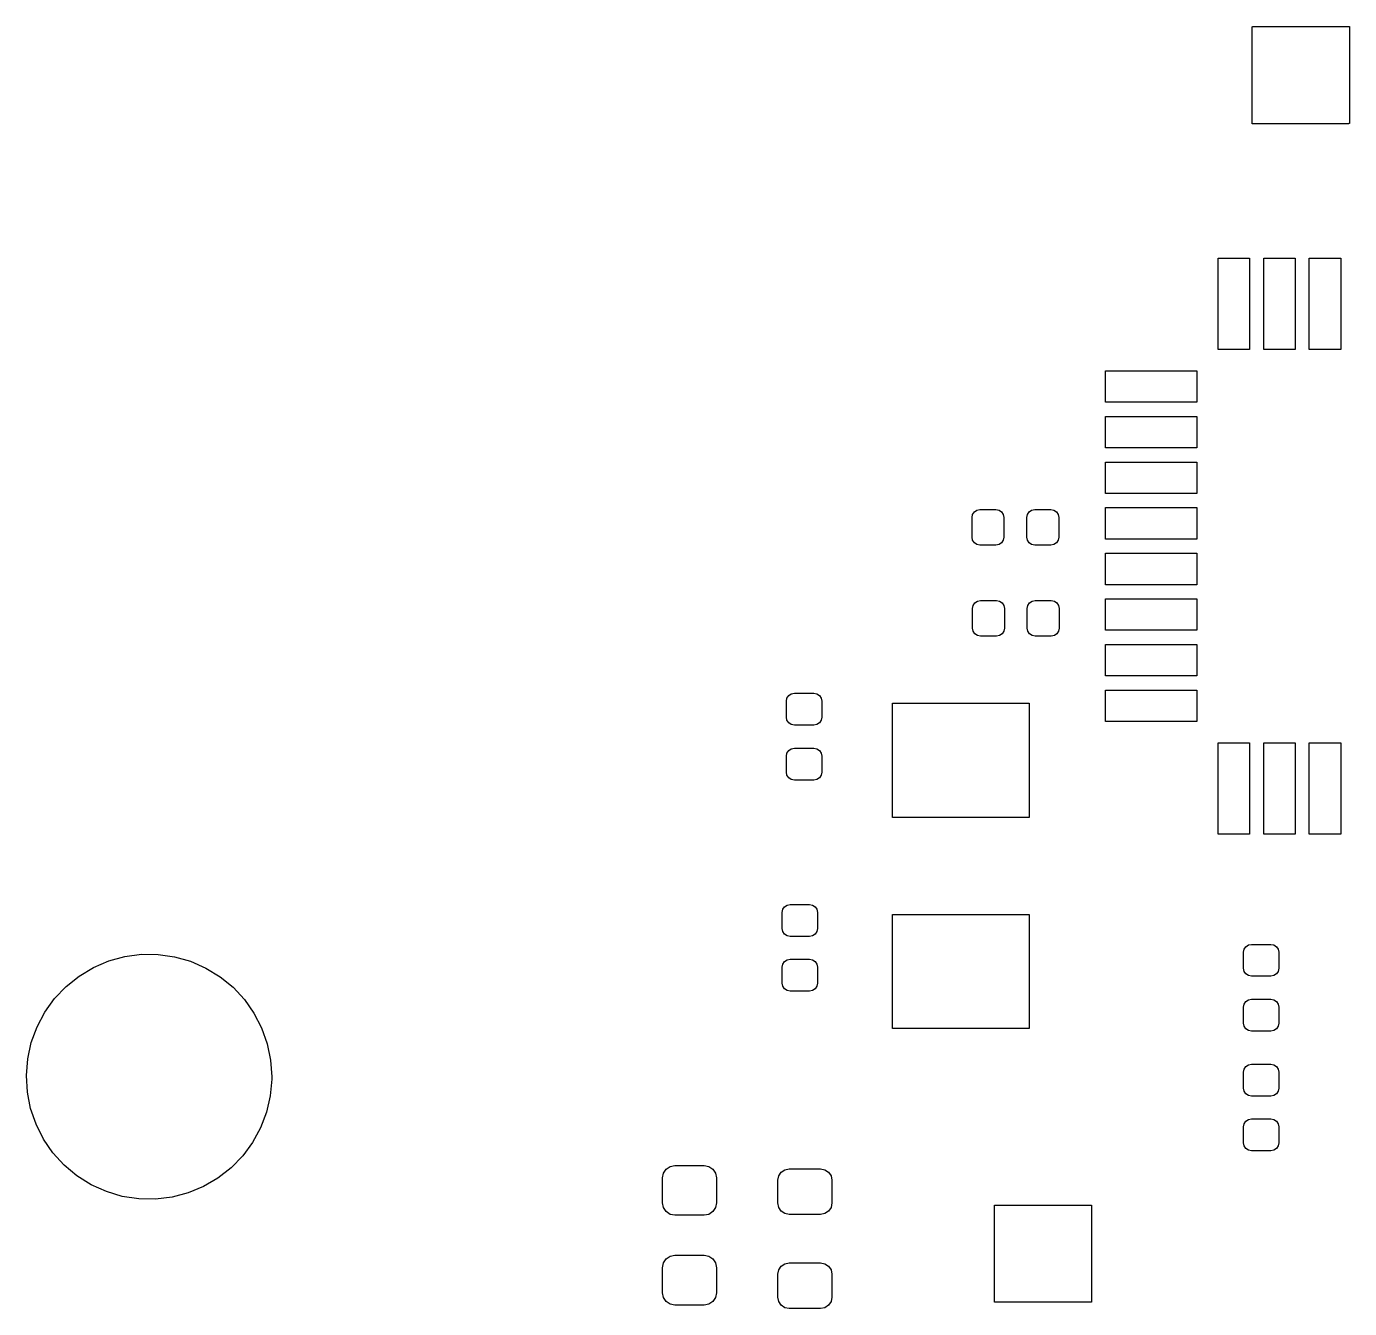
# Model space of a CAD drawing. Extents: x 118.7 to 162.7, y -127.5 to -81.6.
# Drawn here: x 118.7 to 141.9, y -108.62 to -86.15 of the extents above; entities that cross this region are included whole.
import ezdxf

# ---------------------------------------------------------------- set-up
doc = ezdxf.new("R2010")
doc.units = 0
doc.layers.add('BLACK', color=7, linetype='CONTINUOUS')

msp = doc.modelspace()

# ---------------------------------------------------------------- linework, layer by layer
at = {"layer": 'BLACK', "linetype": 'CONTINUOUS'}
for p, q in [((140.19, -87.855), (140.19, -86.155)), ((140.19, -86.155), (140.2, -86.155)), ((140.2, -86.155), (140.2, -86.15)), ((140.2, -86.15), (141.9, -86.15)), ((141.9, -86.15), (141.9, -87.85)), ((141.89, -87.855), (140.19, -87.855)), ((141.9, -87.85), (141.89, -87.85)), ((141.89, -87.85), (141.89, -87.855)), ((139.595, -91.81), (139.595, -90.21)), ((139.595, -90.21), (140.145, -90.21)), ((140.145, -90.21), (140.145, -91.81)), ((140.395, -91.81), (140.395, -90.21)), ((140.395, -90.21), (140.945, -90.21)), ((140.945, -90.21), (140.945, -91.81)), ((141.195, -91.81), (141.195, -90.21)), ((141.195, -90.21), (141.745, -90.21)), ((141.745, -90.21), (141.745, -91.81)), ((140.145, -91.81), (139.595, -91.81)), ((140.945, -91.81), (140.395, -91.81)), ((141.745, -91.81), (141.195, -91.81)), ((137.62, -92.735), (137.62, -92.185)), ((137.62, -92.185), (139.22, -92.185)), ((139.22, -92.185), (139.22, -92.735)), ((139.22, -92.735), (137.62, -92.735)), ((137.62, -93.535), (137.62, -92.985)), ((137.62, -92.985), (139.22, -92.985)), ((139.22, -92.985), (139.22, -93.535)), ((139.22, -93.535), (137.62, -93.535)), ((137.62, -94.335), (137.62, -93.785)), ((137.62, -93.785), (139.22, -93.785)), ((139.22, -93.785), (139.22, -94.335)), ((139.22, -94.335), (137.62, -94.335)), ((135.321, -94.661), (135.366, -94.6307)), ((135.366, -94.6307), (135.42, -94.62)), ((135.42, -94.62), (135.7, -94.62)), ((135.7, -94.62), (135.754, -94.6307)), ((135.754, -94.6307), (135.799, -94.661)), ((136.281, -94.661), (136.326, -94.6307)), ((136.326, -94.6307), (136.38, -94.62)), ((136.38, -94.62), (136.66, -94.62)), ((136.66, -94.62), (136.714, -94.6307)), ((136.714, -94.6307), (136.759, -94.661)), ((137.62, -95.135), (137.62, -94.585)), ((137.62, -94.585), (139.22, -94.585)), ((139.22, -94.585), (139.22, -95.135)), ((135.28, -94.76), (135.291, -94.7064)), ((135.28, -95.1), (135.28, -94.76)), ((135.291, -94.7064), (135.321, -94.661)), ((135.799, -94.661), (135.829, -94.7064)), ((135.829, -94.7064), (135.84, -94.76)), ((135.84, -94.76), (135.84, -95.1)), ((136.24, -94.76), (136.251, -94.7064)), ((136.24, -95.1), (136.24, -94.76)), ((136.251, -94.7064), (136.281, -94.661)), ((136.759, -94.661), (136.789, -94.7064)), ((136.789, -94.7064), (136.8, -94.76)), ((136.8, -94.76), (136.8, -95.1)), ((135.291, -95.1536), (135.28, -95.1)), ((135.84, -95.1), (135.829, -95.1536)), ((136.251, -95.1536), (136.24, -95.1)), ((136.8, -95.1), (136.789, -95.1536)), ((135.321, -95.199), (135.291, -95.1536)), ((135.366, -95.2293), (135.321, -95.199)), ((135.42, -95.24), (135.366, -95.2293)), ((135.7, -95.24), (135.42, -95.24)), ((135.754, -95.2293), (135.7, -95.24)), ((135.799, -95.199), (135.754, -95.2293)), ((135.829, -95.1536), (135.799, -95.199)), ((136.281, -95.199), (136.251, -95.1536)), ((136.326, -95.2293), (136.281, -95.199)), ((136.38, -95.24), (136.326, -95.2293)), ((136.66, -95.24), (136.38, -95.24)), ((136.714, -95.2293), (136.66, -95.24)), ((136.759, -95.199), (136.714, -95.2293)), ((136.789, -95.1536), (136.759, -95.199)), ((139.22, -95.135), (137.62, -95.135)), ((137.62, -95.935), (137.62, -95.385)), ((137.62, -95.385), (139.22, -95.385)), ((139.22, -95.385), (139.22, -95.935)), ((139.22, -95.935), (137.62, -95.935)), ((135.301, -96.3014), (135.331, -96.256)), ((135.331, -96.256), (135.376, -96.2257)), ((135.376, -96.2257), (135.43, -96.215)), ((135.43, -96.215), (135.71, -96.215)), ((135.71, -96.215), (135.764, -96.2257)), ((135.764, -96.2257), (135.809, -96.256)), ((135.809, -96.256), (135.839, -96.3014)), ((136.261, -96.3014), (136.291, -96.256)), ((136.291, -96.256), (136.336, -96.2257)), ((136.336, -96.2257), (136.39, -96.215)), ((136.39, -96.215), (136.67, -96.215)), ((136.67, -96.215), (136.724, -96.2257)), ((136.724, -96.2257), (136.769, -96.256)), ((136.769, -96.256), (136.799, -96.3014)), ((137.62, -96.735), (137.62, -96.185)), ((137.62, -96.185), (139.22, -96.185)), ((139.22, -96.185), (139.22, -96.735)), ((135.29, -96.355), (135.301, -96.3014)), ((135.29, -96.695), (135.29, -96.355)), ((135.839, -96.3014), (135.85, -96.355)), ((135.85, -96.355), (135.85, -96.695)), ((136.25, -96.355), (136.261, -96.3014)), ((136.25, -96.695), (136.25, -96.355)), ((136.799, -96.3014), (136.81, -96.355)), ((136.81, -96.355), (136.81, -96.695)), ((135.301, -96.7486), (135.29, -96.695)), ((135.85, -96.695), (135.839, -96.7486)), ((136.261, -96.7486), (136.25, -96.695)), ((136.81, -96.695), (136.799, -96.7486)), ((139.22, -96.735), (137.62, -96.735)), ((135.331, -96.794), (135.301, -96.7486)), ((135.376, -96.8243), (135.331, -96.794)), ((135.43, -96.835), (135.376, -96.8243)), ((135.71, -96.835), (135.43, -96.835)), ((135.764, -96.8243), (135.71, -96.835)), ((135.809, -96.794), (135.764, -96.8243)), ((135.839, -96.7486), (135.809, -96.794)), ((136.291, -96.794), (136.261, -96.7486)), ((136.336, -96.8243), (136.291, -96.794)), ((136.39, -96.835), (136.336, -96.8243)), ((136.67, -96.835), (136.39, -96.835)), ((136.724, -96.8243), (136.67, -96.835)), ((136.769, -96.794), (136.724, -96.8243)), ((136.799, -96.7486), (136.769, -96.794)), ((137.62, -97.535), (137.62, -96.985)), ((137.62, -96.985), (139.22, -96.985)), ((139.22, -96.985), (139.22, -97.535)), ((139.22, -97.535), (137.62, -97.535)), ((132.035, -97.9258), (132.066, -97.8804)), ((132.066, -97.8804), (132.111, -97.8501)), ((132.111, -97.8501), (132.165, -97.8394)), ((132.165, -97.8394), (132.505, -97.8394)), ((132.505, -97.8394), (132.558, -97.8501)), ((132.558, -97.8501), (132.604, -97.8804)), ((132.604, -97.8804), (132.634, -97.9258)), ((137.62, -98.335), (137.62, -97.785)), ((137.62, -97.785), (139.22, -97.785)), ((139.22, -97.785), (139.22, -98.335)), ((132.025, -97.9794), (132.035, -97.9258)), ((132.025, -98.2594), (132.025, -97.9794)), ((132.634, -97.9258), (132.645, -97.9794)), ((132.645, -97.9794), (132.645, -98.2594)), ((133.885, -100.014), (133.885, -98.0144)), ((133.885, -98.0144), (136.285, -98.0144)), ((136.285, -98.0144), (136.285, -100.014)), ((132.035, -98.313), (132.025, -98.2594)), ((132.066, -98.3584), (132.035, -98.313)), ((132.111, -98.3887), (132.066, -98.3584)), ((132.604, -98.3584), (132.558, -98.3887)), ((132.634, -98.313), (132.604, -98.3584)), ((132.645, -98.2594), (132.634, -98.313)), ((139.22, -98.335), (137.62, -98.335)), ((132.165, -98.3994), (132.111, -98.3887)), ((132.505, -98.3994), (132.165, -98.3994)), ((132.558, -98.3887), (132.505, -98.3994)), ((132.066, -98.8404), (132.111, -98.8101)), ((132.111, -98.8101), (132.165, -98.7994)), ((132.165, -98.7994), (132.505, -98.7994)), ((132.505, -98.7994), (132.558, -98.8101)), ((132.558, -98.8101), (132.604, -98.8404)), ((139.595, -100.31), (139.595, -98.71)), ((139.595, -98.71), (140.145, -98.71)), ((140.145, -98.71), (140.145, -100.31)), ((140.395, -100.31), (140.395, -98.71)), ((140.395, -98.71), (140.945, -98.71)), ((140.945, -98.71), (140.945, -100.31)), ((141.195, -100.31), (141.195, -98.71)), ((141.195, -98.71), (141.745, -98.71)), ((141.745, -98.71), (141.745, -100.31)), ((132.025, -98.9394), (132.035, -98.8858)), ((132.025, -99.2194), (132.025, -98.9394)), ((132.035, -98.8858), (132.066, -98.8404)), ((132.604, -98.8404), (132.634, -98.8858)), ((132.634, -98.8858), (132.645, -98.9394)), ((132.645, -98.9394), (132.645, -99.2194)), ((132.035, -99.273), (132.025, -99.2194)), ((132.066, -99.3184), (132.035, -99.273)), ((132.634, -99.273), (132.604, -99.3184)), ((132.645, -99.2194), (132.634, -99.273)), ((132.111, -99.3487), (132.066, -99.3184)), ((132.165, -99.3594), (132.111, -99.3487)), ((132.505, -99.3594), (132.165, -99.3594)), ((132.558, -99.3487), (132.505, -99.3594)), ((132.604, -99.3184), (132.558, -99.3487)), ((136.285, -100.014), (133.885, -100.014)), ((140.145, -100.31), (139.595, -100.31)), ((140.945, -100.31), (140.395, -100.31)), ((141.745, -100.31), (141.195, -100.31)), ((131.961, -101.626), (131.991, -101.581)), ((131.991, -101.581), (132.036, -101.551)), ((132.036, -101.551), (132.09, -101.54)), ((132.09, -101.54), (132.43, -101.54)), ((132.43, -101.54), (132.484, -101.551)), ((132.484, -101.551), (132.529, -101.581)), ((132.529, -101.581), (132.559, -101.626)), ((131.95, -101.68), (131.961, -101.626)), ((131.95, -101.96), (131.95, -101.68)), ((132.559, -101.626), (132.57, -101.68)), ((132.57, -101.68), (132.57, -101.96)), ((133.885, -103.714), (133.885, -101.714)), ((133.885, -101.714), (136.285, -101.714)), ((136.285, -101.714), (136.285, -103.714)), ((131.961, -102.014), (131.95, -101.96)), ((131.991, -102.059), (131.961, -102.014)), ((132.036, -102.089), (131.991, -102.059)), ((132.529, -102.059), (132.484, -102.089)), ((132.559, -102.014), (132.529, -102.059)), ((132.57, -101.96), (132.559, -102.014)), ((132.09, -102.1), (132.036, -102.089)), ((132.43, -102.1), (132.09, -102.1)), ((132.484, -102.089), (132.43, -102.1)), ((140.051, -102.326), (140.081, -102.281)), ((140.081, -102.281), (140.126, -102.251)), ((140.126, -102.251), (140.18, -102.24)), ((140.18, -102.24), (140.52, -102.24)), ((140.52, -102.24), (140.574, -102.251)), ((140.574, -102.251), (140.619, -102.281)), ((140.619, -102.281), (140.649, -102.326)), ((119.874, -102.644), (120.143, -102.53)), ((120.143, -102.53), (120.425, -102.452)), ((120.425, -102.452), (120.715, -102.414)), ((120.715, -102.414), (121.007, -102.416)), ((121.007, -102.416), (121.297, -102.457)), ((121.297, -102.457), (121.578, -102.537)), ((121.578, -102.537), (121.846, -102.655)), ((131.961, -102.586), (131.991, -102.541)), ((131.991, -102.541), (132.036, -102.511)), ((132.036, -102.511), (132.09, -102.5)), ((132.09, -102.5), (132.43, -102.5)), ((132.43, -102.5), (132.484, -102.511)), ((132.484, -102.511), (132.529, -102.541)), ((132.529, -102.541), (132.559, -102.586)), ((140.04, -102.38), (140.051, -102.326)), ((140.04, -102.66), (140.04, -102.38)), ((140.649, -102.326), (140.66, -102.38)), ((140.66, -102.38), (140.66, -102.66)), ((119.623, -102.795), (119.874, -102.644)), ((121.846, -102.655), (122.095, -102.807)), ((131.95, -102.64), (131.961, -102.586)), ((131.95, -102.92), (131.95, -102.64)), ((132.559, -102.586), (132.57, -102.64)), ((132.57, -102.64), (132.57, -102.92)), ((140.051, -102.714), (140.04, -102.66)), ((140.081, -102.759), (140.051, -102.714)), ((140.126, -102.789), (140.081, -102.759)), ((140.619, -102.759), (140.574, -102.789)), ((140.649, -102.714), (140.619, -102.759)), ((140.66, -102.66), (140.649, -102.714)), ((119.193, -103.19), (119.395, -102.977)), ((119.395, -102.977), (119.623, -102.795)), ((122.095, -102.807), (122.322, -102.993)), ((122.322, -102.993), (122.521, -103.207)), ((131.961, -102.974), (131.95, -102.92)), ((131.991, -103.019), (131.961, -102.974)), ((132.559, -102.974), (132.529, -103.019)), ((132.57, -102.92), (132.559, -102.974)), ((140.18, -102.8), (140.126, -102.789)), ((140.52, -102.8), (140.18, -102.8)), ((140.574, -102.789), (140.52, -102.8)), ((119.023, -103.427), (119.193, -103.19)), ((122.521, -103.207), (122.689, -103.446)), ((132.036, -103.049), (131.991, -103.019)), ((132.09, -103.06), (132.036, -103.049)), ((132.43, -103.06), (132.09, -103.06)), ((132.484, -103.049), (132.43, -103.06)), ((132.529, -103.019), (132.484, -103.049)), ((140.081, -103.241), (140.126, -103.211)), ((140.126, -103.211), (140.18, -103.2)), ((140.18, -103.2), (140.52, -103.2)), ((140.52, -103.2), (140.574, -103.211)), ((140.574, -103.211), (140.619, -103.241)), ((118.886, -103.686), (119.023, -103.427)), ((122.689, -103.446), (122.823, -103.706)), ((140.04, -103.34), (140.051, -103.286)), ((140.04, -103.62), (140.04, -103.34)), ((140.051, -103.286), (140.081, -103.241)), ((140.619, -103.241), (140.649, -103.286)), ((140.649, -103.286), (140.66, -103.34)), ((140.66, -103.34), (140.66, -103.62)), ((118.785, -103.96), (118.886, -103.686)), ((140.051, -103.674), (140.04, -103.62)), ((140.081, -103.719), (140.051, -103.674)), ((140.649, -103.674), (140.619, -103.719)), ((140.66, -103.62), (140.649, -103.674)), ((122.823, -103.706), (122.921, -103.982)), ((136.285, -103.714), (133.885, -103.714)), ((140.126, -103.749), (140.081, -103.719)), ((140.18, -103.76), (140.126, -103.749)), ((140.52, -103.76), (140.18, -103.76)), ((140.574, -103.749), (140.52, -103.76)), ((140.619, -103.719), (140.574, -103.749)), ((118.723, -104.246), (118.785, -103.96)), ((122.921, -103.982), (122.98, -104.268)), ((118.7, -104.537), (118.723, -104.246)), ((122.98, -104.268), (123, -104.56)), ((140.051, -104.426), (140.081, -104.381)), ((140.081, -104.381), (140.126, -104.351)), ((140.126, -104.351), (140.18, -104.34)), ((140.18, -104.34), (140.52, -104.34)), ((140.52, -104.34), (140.574, -104.351)), ((140.574, -104.351), (140.619, -104.381)), ((140.619, -104.381), (140.649, -104.426)), ((118.717, -104.829), (118.7, -104.537)), ((123, -104.605), (122.974, -104.896)), ((123, -104.56), (123, -104.605)), ((140.04, -104.48), (140.051, -104.426)), ((140.04, -104.76), (140.04, -104.48)), ((140.649, -104.426), (140.66, -104.48)), ((140.66, -104.48), (140.66, -104.76)), ((118.773, -105.116), (118.717, -104.829)), ((140.051, -104.814), (140.04, -104.76)), ((140.081, -104.859), (140.051, -104.814)), ((140.126, -104.889), (140.081, -104.859)), ((140.619, -104.859), (140.574, -104.889)), ((140.649, -104.814), (140.619, -104.859)), ((140.66, -104.76), (140.649, -104.814)), ((122.974, -104.896), (122.908, -105.181)), ((140.18, -104.9), (140.126, -104.889)), ((140.52, -104.9), (140.18, -104.9)), ((140.574, -104.889), (140.52, -104.9)), ((118.868, -105.393), (118.773, -105.116)), ((122.908, -105.181), (122.805, -105.455)), ((140.081, -105.341), (140.126, -105.311)), ((140.126, -105.311), (140.18, -105.3)), ((140.18, -105.3), (140.52, -105.3)), ((140.52, -105.3), (140.574, -105.311)), ((140.574, -105.311), (140.619, -105.341)), ((118.999, -105.654), (118.868, -105.393)), ((122.805, -105.455), (122.665, -105.712)), ((140.04, -105.44), (140.051, -105.386)), ((140.04, -105.72), (140.04, -105.44)), ((140.051, -105.386), (140.081, -105.341)), ((140.619, -105.341), (140.649, -105.386)), ((140.649, -105.386), (140.66, -105.44)), ((140.66, -105.44), (140.66, -105.72)), ((119.165, -105.895), (118.999, -105.654)), ((122.665, -105.712), (122.492, -105.948)), ((140.051, -105.774), (140.04, -105.72)), ((140.081, -105.819), (140.051, -105.774)), ((140.649, -105.774), (140.619, -105.819)), ((140.66, -105.72), (140.649, -105.774)), ((119.362, -106.112), (119.165, -105.895)), ((122.492, -105.948), (122.289, -106.158)), ((140.126, -105.849), (140.081, -105.819)), ((140.18, -105.86), (140.126, -105.849)), ((140.52, -105.86), (140.18, -105.86)), ((140.574, -105.849), (140.52, -105.86)), ((140.619, -105.819), (140.574, -105.849)), ((119.586, -106.299), (119.362, -106.112)), ((122.289, -106.158), (122.058, -106.338)), ((129.852, -106.334), (129.868, -106.25)), ((129.868, -106.25), (129.916, -106.179)), ((129.916, -106.179), (129.987, -106.132)), ((129.987, -106.132), (130.071, -106.115)), ((130.071, -106.115), (130.583, -106.115)), ((130.583, -106.115), (130.667, -106.132)), ((130.667, -106.132), (130.738, -106.179)), ((130.738, -106.179), (130.785, -106.25)), ((130.785, -106.25), (130.802, -106.334)), ((131.89, -106.298), (131.933, -106.233)), ((131.933, -106.233), (131.998, -106.19)), ((131.998, -106.19), (132.075, -106.174)), ((132.075, -106.174), (132.625, -106.174)), ((132.625, -106.174), (132.701, -106.19)), ((132.701, -106.19), (132.766, -106.233)), ((132.766, -106.233), (132.81, -106.298)), ((119.834, -106.455), (119.586, -106.299)), ((120.101, -106.575), (119.834, -106.455)), ((121.806, -106.486), (121.536, -106.598)), ((122.058, -106.338), (121.806, -106.486)), ((129.852, -106.771), (129.852, -106.334)), ((130.802, -106.334), (130.802, -106.771)), ((131.875, -106.374), (131.89, -106.298)), ((131.875, -106.774), (131.875, -106.374)), ((132.81, -106.298), (132.825, -106.374)), ((132.825, -106.374), (132.825, -106.774)), ((120.381, -106.658), (120.101, -106.575)), ((120.67, -106.702), (120.381, -106.658)), ((120.963, -106.707), (120.67, -106.702)), ((121.253, -106.672), (120.963, -106.707)), ((121.536, -106.598), (121.253, -106.672)), ((129.868, -106.855), (129.852, -106.771)), ((129.916, -106.926), (129.868, -106.855)), ((129.987, -106.974), (129.916, -106.926)), ((130.738, -106.926), (130.667, -106.974)), ((130.785, -106.855), (130.738, -106.926)), ((130.802, -106.771), (130.785, -106.855)), ((131.89, -106.851), (131.875, -106.774)), ((131.933, -106.916), (131.89, -106.851)), ((131.998, -106.959), (131.933, -106.916)), ((132.766, -106.916), (132.701, -106.959)), ((132.81, -106.851), (132.766, -106.916)), ((132.825, -106.774), (132.81, -106.851)), ((135.674, -108.51), (135.674, -106.81)), ((135.674, -106.81), (137.374, -106.81)), ((137.374, -106.81), (137.374, -108.51)), ((130.071, -106.99), (129.987, -106.974)), ((130.583, -106.99), (130.071, -106.99)), ((130.667, -106.974), (130.583, -106.99)), ((132.075, -106.974), (131.998, -106.959)), ((132.625, -106.974), (132.075, -106.974)), ((132.701, -106.959), (132.625, -106.974)), ((129.852, -107.909), (129.868, -107.825)), ((129.868, -107.825), (129.916, -107.754)), ((129.916, -107.754), (129.987, -107.707)), ((129.987, -107.707), (130.071, -107.69)), ((130.071, -107.69), (130.583, -107.69)), ((130.583, -107.69), (130.667, -107.707)), ((130.667, -107.707), (130.738, -107.754)), ((130.738, -107.754), (130.785, -107.825)), ((130.785, -107.825), (130.802, -107.909)), ((131.933, -107.883), (131.998, -107.84)), ((131.998, -107.84), (132.075, -107.824)), ((132.075, -107.824), (132.625, -107.824)), ((132.625, -107.824), (132.701, -107.84)), ((132.701, -107.84), (132.766, -107.883)), ((129.852, -108.346), (129.852, -107.909)), ((130.802, -107.909), (130.802, -108.346)), ((131.875, -108.024), (131.89, -107.948)), ((131.875, -108.424), (131.875, -108.024)), ((131.89, -107.948), (131.933, -107.883)), ((132.766, -107.883), (132.81, -107.948)), ((132.81, -107.948), (132.825, -108.024)), ((132.825, -108.024), (132.825, -108.424)), ((129.868, -108.43), (129.852, -108.346)), ((129.916, -108.501), (129.868, -108.43)), ((129.987, -108.549), (129.916, -108.501)), ((130.071, -108.565), (129.987, -108.549)), ((130.583, -108.565), (130.071, -108.565)), ((130.667, -108.549), (130.583, -108.565)), ((130.738, -108.501), (130.667, -108.549)), ((130.785, -108.43), (130.738, -108.501)), ((130.802, -108.346), (130.785, -108.43)), ((131.89, -108.501), (131.875, -108.424)), ((131.933, -108.566), (131.89, -108.501)), ((131.998, -108.609), (131.933, -108.566)), ((132.766, -108.566), (132.701, -108.609)), ((132.81, -108.501), (132.766, -108.566)), ((132.825, -108.424), (132.81, -108.501)), ((137.374, -108.51), (135.674, -108.51)), ((132.075, -108.624), (131.998, -108.609)), ((132.625, -108.624), (132.075, -108.624)), ((132.701, -108.609), (132.625, -108.624))]:
    msp.add_line(p, q, dxfattribs=at)

doc.saveas('drawing.dxf')
